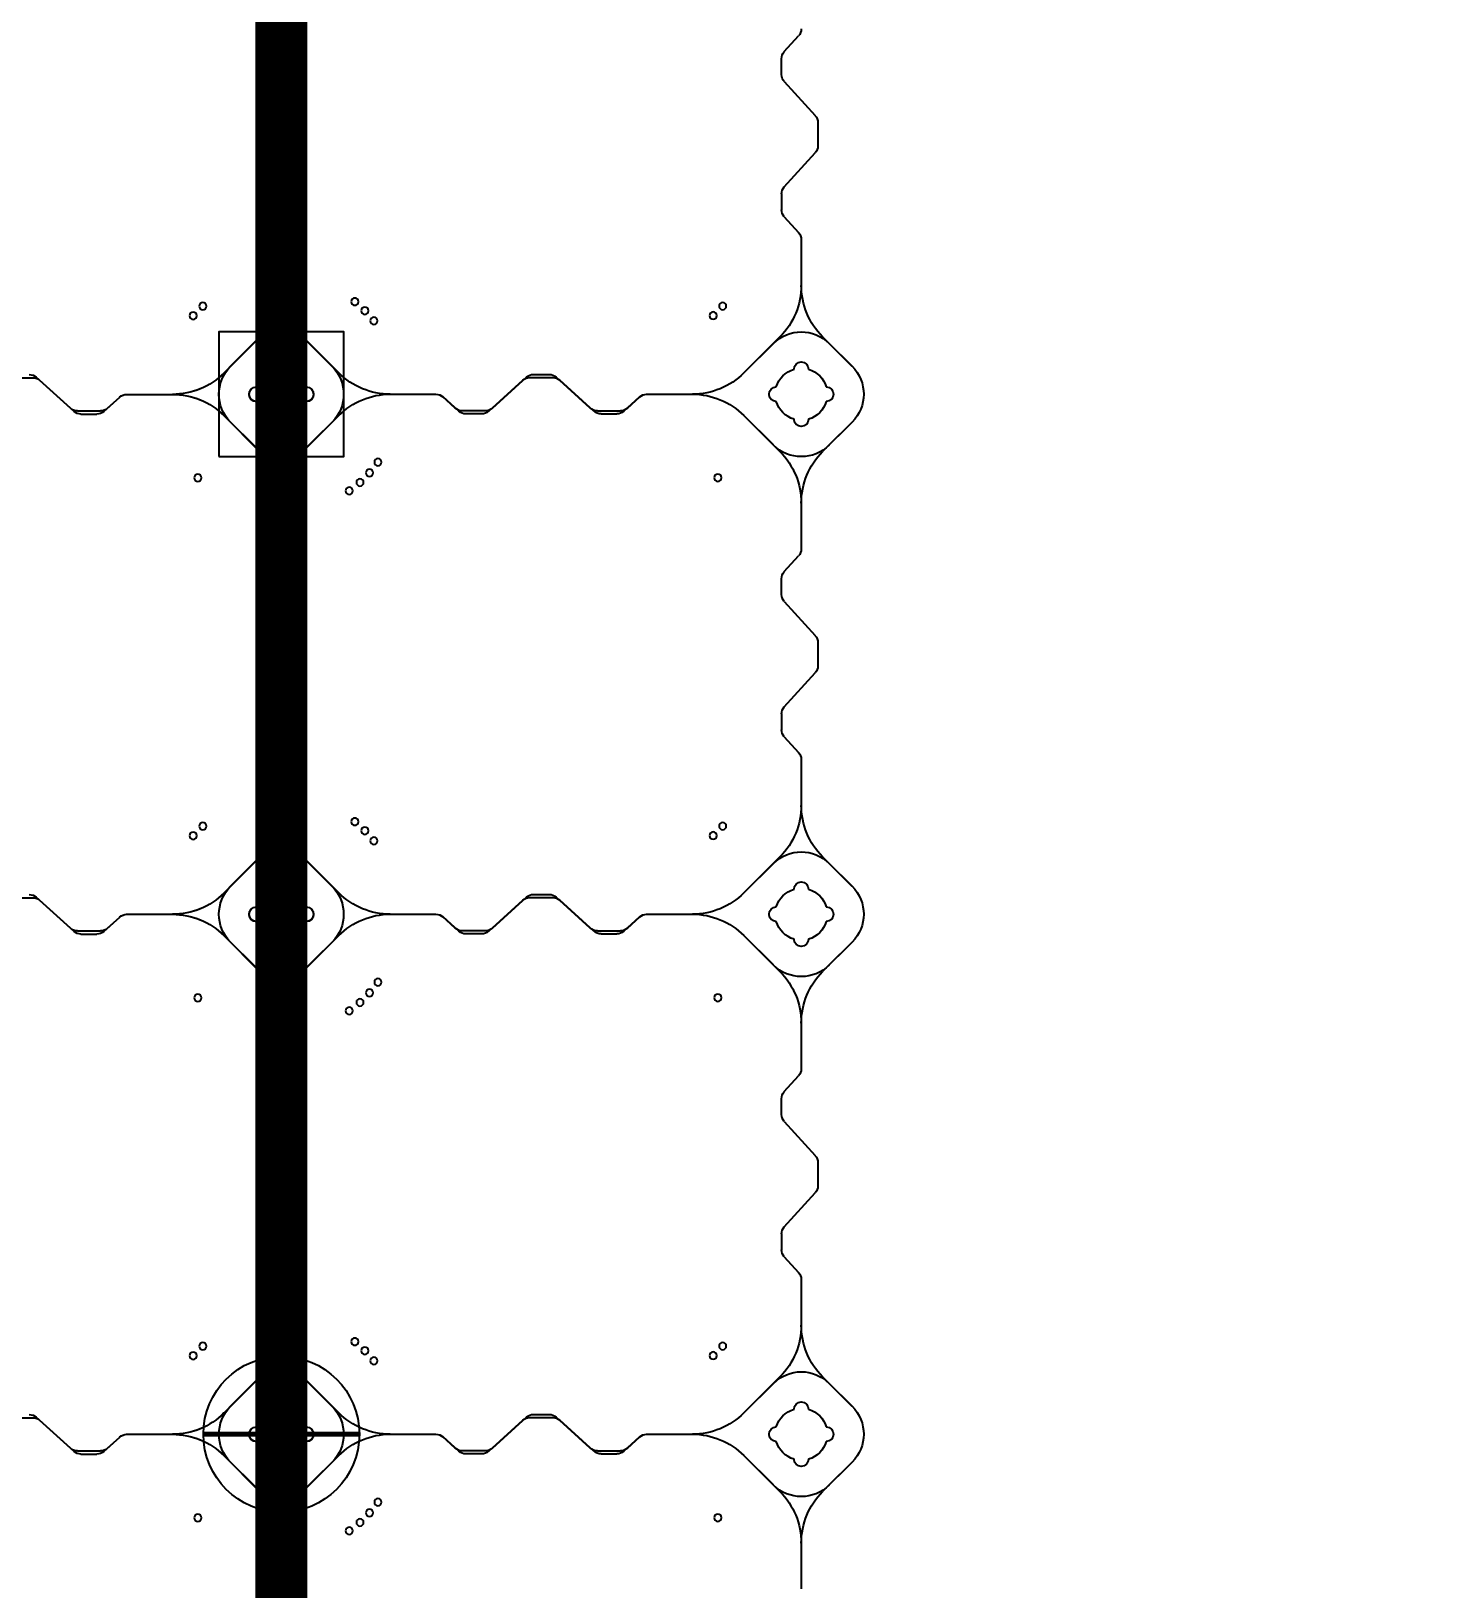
# Model space of a CAD drawing. Header units: millimetres. Extents: x -1612139 to -1260738, y 1141106 to 1536160.
# Drawn here: x -1323259 to -1321892, y 1264163 to 1265661 of the extents above; entities that cross this region are included whole.
import ezdxf

# ---------------------------------------------------------------- set-up
doc = ezdxf.new("R2010")
doc.units = ezdxf.units.MM
doc.header["$LTSCALE"] = 10
doc.layers.get('0').update_dxf_attribs({"linetype": 'CONTINUOUS'})
doc.layers.get('DEFPOINTS').update_dxf_attribs({"linetype": 'CONTINUOUS'})
doc.layers.add('W-FLOAT_BOWL浮筒', color=253, linetype='CONTINUOUS')
doc.styles.add('STANDARD_T3', font='simplex.shx', dxfattribs={"width": 0.7, "bigfont": 'gbcbig.shx'})
doc.dimstyles.new('W&&200', dxfattribs={"dimtxt": 700, "dimasz": 200, "dimexe": 500, "dimexo": 600, "dimgap": 200, "dimtad": 1, "dimdec": 0, "dimzin": 0, "dimdsep": 46, "dimtxsty": 'STANDARD_T3', "dimcen": 0.09, "dimclrd": 1, "dimclre": 1, "dimclrt": 7, "dimazin": 2, "dimtfac": 1, "dimtdec": 0, "dimtix": 1, "dimtmove": 2, "dimatfit": 3, "dimfxl": 100, "dimtolj": 1, "dimtzin": 0, "dimarcsym": 0})

# ---------------------------------------------------------------- blocks, each defined once
blk = doc.blocks.new('蓝色')
at = {"layer": 'W-FLOAT_BOWL浮筒', "color": 5}
for p, q in [((10006.3, -8394.9), (10006.3, -8350.9)), ((10006.3, -8394.9), (10006.3, -8351.1)), ((9951.1, -8479.1), (9985.8, -8444.4)), ((9957.5, -8472.8), (9985.8, -8444.5)), ((10061.6, -8479.1), (10026.8, -8444.4)), ((10055.2, -8472.8), (10026.8, -8444.5)), ((9979.5, -8450.8), (9951.2, -8479.1)), ((9957.5, -8472.7), (9979.4, -8450.8)), ((10033.2, -8450.8), (10055.2, -8472.7)), ((10033.2, -8450.8), (10061.5, -8479.1)), ((9803.5, -8486.2), (9770.7, -8516)), ((9807, -8483.2), (9774.2, -8513)), ((9810.2, -8483.6), (9832.5, -8483.6)), ((9813.7, -8480.6), (9829, -8480.6)), ((9835.7, -8483.2), (9850.9, -8497)), ((9839.2, -8486.2), (9851.1, -8497)), ((9857.6, -8499.6), (9901.6, -8499.6)), ((9857.8, -8499.6), (9901.6, -8499.6)), ((9745.2, -8515.6), (9767.5, -8515.6)), ((9985.8, -8554.9), (9951.1, -8520.1)), ((9979.5, -8548.4), (9951.2, -8520.1)), ((10026.8, -8554.9), (10061.6, -8520.1)), ((10033.2, -8548.4), (10061.5, -8520.1)), ((9979.4, -8548.4), (9957.5, -8526.5)), ((9957.5, -8526.5), (9985.8, -8554.8)), ((10055.2, -8526.5), (10026.8, -8554.8)), ((10055.2, -8526.5), (10033.2, -8548.4)), ((10006.3, -8648.4), (10006.3, -8604.2)), ((10006.3, -8648.2), (10006.3, -8604.2)), ((9989.9, -8670.3), (10003.7, -8655.1)), ((9992.9, -8666.8), (10003.7, -8654.9)), ((9987.3, -8692.3), (9987.3, -8677)), ((9990.3, -8695.8), (9990.3, -8673.5)), ((9989.9, -8699), (10019.7, -8731.8)), ((9992.9, -8702.5), (10022.7, -8735.3)), ((10022.3, -8760.8), (10022.3, -8738.5)), ((10025.3, -8757.3), (10025.3, -8742)), ((9989.9, -8800.3), (10019.7, -8767.5)), ((9992.9, -8796.8), (10022.7, -8764)), ((9987.3, -8807), (9987.3, -8822.3)), ((9990.3, -8803.5), (9990.3, -8825.8)), ((9989.9, -8829), (10003.7, -8844.2)), ((9992.9, -8832.5), (10003.7, -8844.4)), ((10006.3, -8894.9), (10006.3, -8850.9)), ((10006.3, -8894.9), (10006.3, -8851.1)), ((9951.1, -8979.1), (9985.8, -8944.4)), ((9979.5, -8950.8), (9951.2, -8979.1)), ((9957.5, -8972.8), (9985.8, -8944.5)), ((9957.5, -8972.7), (9979.4, -8950.8)), ((10061.6, -8979.1), (10026.8, -8944.4)), ((10055.2, -8972.8), (10026.8, -8944.5)), ((10033.2, -8950.8), (10055.2, -8972.7)), ((10033.2, -8950.8), (10061.5, -8979.1)), ((9803.5, -8986.2), (9770.7, -9016)), ((9807, -8983.2), (9774.2, -9013)), ((9810.2, -8983.6), (9832.5, -8983.6)), ((9813.7, -8980.6), (9829, -8980.6)), ((9835.7, -8983.2), (9850.9, -8997)), ((9839.2, -8986.2), (9851.1, -8997)), ((9857.6, -8999.6), (9901.6, -8999.6)), ((9857.8, -8999.6), (9901.6, -8999.6)), ((9745.2, -9015.6), (9767.5, -9015.6)), ((9985.8, -9054.9), (9951.1, -9020.1)), ((9979.5, -9048.4), (9951.2, -9020.1)), ((9979.4, -9048.4), (9957.5, -9026.5)), ((9957.5, -9026.5), (9985.8, -9054.8)), ((10026.8, -9054.9), (10061.6, -9020.1)), ((10055.2, -9026.5), (10026.8, -9054.8)), ((10033.2, -9048.4), (10061.5, -9020.1)), ((10055.2, -9026.5), (10033.2, -9048.4)), ((10006.3, -9148.4), (10006.3, -9104.2)), ((10006.3, -9148.2), (10006.3, -9104.2)), ((9989.9, -9170.3), (10003.7, -9155.1)), ((9992.9, -9166.8), (10003.7, -9154.9)), ((9987.3, -9192.3), (9987.3, -9177)), ((9990.3, -9195.8), (9990.3, -9173.5)), ((9989.9, -9199), (10019.7, -9231.8)), ((9992.9, -9202.5), (10022.7, -9235.3)), ((10022.3, -9260.8), (10022.3, -9238.5)), ((10025.3, -9257.3), (10025.3, -9242)), ((9989.9, -9300.3), (10019.7, -9267.5)), ((9992.9, -9296.8), (10022.7, -9264)), ((9987.3, -9307), (9987.3, -9322.3)), ((9990.3, -9303.5), (9990.3, -9325.8)), ((9989.9, -9329), (10003.7, -9344.2)), ((9992.9, -9332.5), (10003.7, -9344.4)), ((10006.3, -9394.9), (10006.3, -9350.9)), ((10006.3, -9394.9), (10006.3, -9351.1)), ((9951.1, -9479.1), (9985.8, -9444.4)), ((9979.5, -9450.8), (9951.2, -9479.1)), ((9957.5, -9472.8), (9985.8, -9444.5)), ((9957.5, -9472.7), (9979.4, -9450.8)), ((10061.6, -9479.1), (10026.8, -9444.4)), ((10055.2, -9472.8), (10026.8, -9444.5)), ((10033.2, -9450.8), (10055.2, -9472.7)), ((10033.2, -9450.8), (10061.5, -9479.1)), ((9813.7, -9480.6), (9829, -9480.6)), ((9803.5, -9486.2), (9770.7, -9516)), ((9807, -9483.2), (9774.2, -9513)), ((9810.2, -9483.6), (9832.5, -9483.6)), ((9835.7, -9483.2), (9850.9, -9497)), ((9839.2, -9486.2), (9851.1, -9497)), ((9857.6, -9499.6), (9901.6, -9499.6)), ((9857.8, -9499.6), (9901.6, -9499.6)), ((9745.2, -9515.6), (9767.5, -9515.6)), ((9985.8, -9554.9), (9951.1, -9520.1)), ((9979.5, -9548.4), (9951.2, -9520.1)), ((10026.8, -9554.9), (10061.6, -9520.1)), ((10033.2, -9548.4), (10061.5, -9520.1)), ((9979.4, -9548.4), (9957.5, -9526.5)), ((9957.5, -9526.5), (9985.8, -9554.8)), ((10055.2, -9526.5), (10026.8, -9554.8)), ((10055.2, -9526.5), (10033.2, -9548.4)), ((10006.3, -9648.4), (10006.3, -9604.2)), ((10006.3, -9648.2), (10006.3, -9604.2)), ((9989.9, -9670.3), (10003.7, -9655.1)), ((9992.9, -9666.8), (10003.7, -9654.9)), ((9990.3, -9695.8), (9990.3, -9673.5)), ((9987.3, -9692.3), (9987.3, -9677)), ((9989.9, -9699), (10019.7, -9731.8)), ((9992.9, -9702.5), (10022.7, -9735.3)), ((10022.3, -9760.8), (10022.3, -9738.5)), ((10025.3, -9757.3), (10025.3, -9742)), ((9992.9, -9796.8), (10022.7, -9764)), ((9989.9, -9800.3), (10019.7, -9767.5)), ((9987.3, -9807), (9987.3, -9822.3)), ((9990.3, -9803.5), (9990.3, -9825.8)), ((9989.9, -9829), (10003.7, -9844.2)), ((9992.9, -9832.5), (10003.7, -9844.4))]:
    blk.add_line(p, q, dxfattribs=at)
for centre in [(9926, -8419.3), (9921.6, -8575.2), (9930.8, -8584.4), (9926, -8919.3), (9921.6, -9075.2), (9930.8, -9084.4), (9926, -9419.3), (9921.6, -9575.2), (9930.8, -9584.4)]:
    blk.add_circle(centre, 3.5, dxfattribs=at)
for centre, radius, start, end in [((9996.3, -8351.1), 10, 0, 42.2737), ((9936.3, -8394.9), 70, 315, 0), ((9936.3, -8395), 70, 315, 0), ((10076.3, -8394.9), 70, 180, 225), ((10076.3, -8395), 70, 180, 225), ((10006.3, -8477.7), 38, 45, 135), ((10006.4, -8477.7), 38, 45, 135), ((9984.4, -8499.6), 38, 135, 225), ((9984.4, -8499.7), 38, 135, 225), ((10006.3, -8499.6), 25, 106.2602, 163.7398), ((10006.3, -8499.6), 25, 106.2602, 163.7398), ((10006.3, -8499.6), 25, 106.2602, 163.7398), ((10006.3, -8499.6), 25, 106.2602, 163.7398), ((10006.3, -8475.6), 7, 0, 180), ((10006.3, -8475.6), 7, 0, 180), ((10006.3, -8475.6), 7, 0, 180), ((10006.3, -8475.6), 7, 0, 180), ((10006.3, -8499.6), 25, 16.2602, 73.7398), ((10006.3, -8499.6), 25, 16.2602, 73.7398), ((10006.3, -8499.6), 25, 16.2602, 73.7398), ((10006.3, -8499.6), 25, 16.2602, 73.7398), ((10028.3, -8499.6), 38, 315, 45), ((10028.3, -8499.7), 38, 315, 45), ((9810.2, -8493.6), 10, 90, 132.2737), ((9813.7, -8490.6), 10, 90, 132.2737), ((9829, -8490.6), 10, 47.7263, 90), ((9832.5, -8493.6), 10, 47.7263, 90), ((9901.6, -8429.6), 70, 270, 315), ((9901.7, -8429.6), 70, 270, 315), ((9857.6, -8489.6), 10, 227.7263, 270), ((9857.8, -8489.6), 10, 227.7263, 270), ((9901.6, -8569.6), 70, 45, 90), ((9901.7, -8569.6), 70, 45, 90), ((9982.3, -8499.6), 7, 90, 270), ((9982.3, -8499.6), 7, 90, 270), ((9982.3, -8499.6), 7, 90, 270), ((9982.3, -8499.6), 7, 90, 270), ((10006.3, -8499.6), 25, 196.2602, 253.7398), ((10006.3, -8499.6), 25, 196.2602, 253.7398), ((10006.3, -8499.6), 25, 196.2602, 253.7398), ((10006.3, -8499.6), 25, 196.2602, 253.7398), ((10006.3, -8499.6), 25, 286.2602, 343.7398), ((10006.3, -8499.6), 25, 286.2602, 343.7398), ((10006.3, -8499.6), 25, 286.2602, 343.7398), ((10006.3, -8499.6), 25, 286.2602, 343.7398), ((10030.3, -8499.6), 7, 270, 90), ((10030.3, -8499.6), 7, 270, 90), ((10030.3, -8499.6), 7, 270, 90), ((10030.3, -8499.6), 7, 270, 90), ((9764, -8508.6), 10, 270, 312.2737), ((9767.5, -8505.6), 10, 270, 312.2737), ((10006.3, -8523.6), 7, 180, 0), ((10006.3, -8523.6), 7, 180, 0), ((10006.3, -8523.6), 7, 180, 0), ((10006.3, -8523.6), 7, 180, 0), ((10006.3, -8521.6), 38, 225, 315), ((10006.4, -8521.6), 38, 225, 315), ((9936.3, -8604.3), 70, 0, 45), ((9936.3, -8604.3), 70, 0, 45), ((10076.3, -8604.3), 70, 135, 180), ((10076.3, -8604.3), 70, 135, 180), ((9996.3, -8648.2), 10, 317.7263, 0), ((9996.3, -8648.4), 10, 317.7263, 0), ((9997.3, -8677), 10, 137.7263, 180), ((10000.3, -8673.5), 10, 137.7263, 180), ((9997.3, -8692.3), 10, 180, 222.2737), ((10000.3, -8695.8), 10, 180, 222.2737), ((10012.3, -8738.5), 10, 0, 42.2737), ((10015.3, -8742), 10, 0, 42.2737), ((10012.3, -8760.8), 10, 317.7263, 0), ((10015.3, -8757.3), 10, 317.7263, 0), ((9997.3, -8807), 10, 137.7263, 180), ((10000.3, -8803.5), 10, 137.7263, 180), ((9997.3, -8822.3), 10, 180, 222.2737), ((10000.3, -8825.8), 10, 180, 222.2737), ((9996.3, -8850.9), 10, 0, 42.2737), ((9996.3, -8851.1), 10, 0, 42.2737), ((9936.3, -8894.9), 70, 315, 0), ((9936.3, -8895), 70, 315, 0), ((10076.3, -8894.9), 70, 180, 225), ((10076.3, -8895), 70, 180, 225), ((10006.3, -8977.7), 38, 45, 135), ((10006.4, -8977.7), 38, 45, 135), ((10006.3, -8975.6), 7, 0, 180), ((10006.3, -8975.6), 7, 0, 180), ((10006.3, -8975.6), 7, 0, 180), ((10006.3, -8975.6), 7, 0, 180), ((9810.2, -8993.6), 10, 90, 132.2737), ((9813.7, -8990.6), 10, 90, 132.2737), ((9829, -8990.6), 10, 47.7263, 90), ((9832.5, -8993.6), 10, 47.7263, 90), ((9901.6, -8929.6), 70, 270, 315), ((9901.7, -8929.6), 70, 270, 315), ((9984.4, -8999.6), 38, 135, 225), ((9984.4, -8999.7), 38, 135, 225), ((10006.3, -8999.6), 25, 106.2602, 163.7398), ((10006.3, -8999.6), 25, 106.2602, 163.7398), ((10006.3, -8999.6), 25, 106.2602, 163.7398), ((10006.3, -8999.6), 25, 106.2602, 163.7398), ((10006.3, -8999.6), 25, 16.2602, 73.7398), ((10006.3, -8999.6), 25, 16.2602, 73.7398), ((10006.3, -8999.6), 25, 16.2602, 73.7398), ((10006.3, -8999.6), 25, 16.2602, 73.7398), ((10028.3, -8999.6), 38, 315, 45), ((10028.3, -8999.7), 38, 315, 45), ((9857.6, -8989.6), 10, 227.7263, 270), ((9857.8, -8989.6), 10, 227.7263, 270), ((9901.6, -9069.6), 70, 45, 90), ((9901.7, -9069.6), 70, 45, 90), ((9982.3, -8999.6), 7, 90, 270), ((9982.3, -8999.6), 7, 90, 270), ((9982.3, -8999.6), 7, 90, 270), ((9982.3, -8999.6), 7, 90, 270), ((10030.3, -8999.6), 7, 270, 90), ((10030.3, -8999.6), 7, 270, 90), ((10030.3, -8999.6), 7, 270, 90), ((10030.3, -8999.6), 7, 270, 90), ((9764, -9008.6), 10, 270, 312.2737), ((9767.5, -9005.6), 10, 270, 312.2737), ((10006.3, -8999.6), 25, 196.2602, 253.7398), ((10006.3, -8999.6), 25, 196.2602, 253.7398), ((10006.3, -8999.6), 25, 196.2602, 253.7398), ((10006.3, -8999.6), 25, 196.2602, 253.7398), ((10006.3, -8999.6), 25, 286.2602, 343.7398), ((10006.3, -8999.6), 25, 286.2602, 343.7398), ((10006.3, -8999.6), 25, 286.2602, 343.7398), ((10006.3, -8999.6), 25, 286.2602, 343.7398), ((10006.3, -9023.6), 7, 180, 0), ((10006.3, -9023.6), 7, 180, 0), ((10006.3, -9023.6), 7, 180, 0), ((10006.3, -9023.6), 7, 180, 0), ((10006.3, -9021.6), 38, 225, 315), ((10006.4, -9021.6), 38, 225, 315), ((9936.3, -9104.3), 70, 0, 45), ((9936.3, -9104.3), 70, 0, 45), ((10076.3, -9104.3), 70, 135, 180), ((10076.3, -9104.3), 70, 135, 180), ((9996.3, -9148.2), 10, 317.7263, 0), ((9996.3, -9148.4), 10, 317.7263, 0), ((9997.3, -9177), 10, 137.7263, 180), ((10000.3, -9173.5), 10, 137.7263, 180), ((9997.3, -9192.3), 10, 180, 222.2737), ((10000.3, -9195.8), 10, 180, 222.2737), ((10012.3, -9238.5), 10, 0, 42.2737), ((10015.3, -9242), 10, 0, 42.2737), ((10012.3, -9260.8), 10, 317.7263, 0), ((10015.3, -9257.3), 10, 317.7263, 0), ((9997.3, -9307), 10, 137.7263, 180), ((10000.3, -9303.5), 10, 137.7263, 180), ((9997.3, -9322.3), 10, 180, 222.2737), ((10000.3, -9325.8), 10, 180, 222.2737), ((9996.3, -9350.9), 10, 0, 42.2737), ((9996.3, -9351.1), 10, 0, 42.2737), ((9936.3, -9394.9), 70, 315, 0), ((9936.3, -9395), 70, 315, 0), ((10076.3, -9394.9), 70, 180, 225), ((10076.3, -9395), 70, 180, 225), ((10006.3, -9477.7), 38, 45, 135), ((10006.4, -9477.7), 38, 45, 135), ((9813.7, -9490.6), 10, 90, 132.2737), ((9829, -9490.6), 10, 47.7263, 90), ((9901.6, -9429.6), 70, 270, 315), ((9901.7, -9429.6), 70, 270, 315), ((9984.4, -9499.6), 38, 135, 225), ((9984.4, -9499.7), 38, 135, 225), ((10006.3, -9499.6), 25, 106.2602, 163.7398), ((10006.3, -9499.6), 25, 106.2602, 163.7398), ((10006.3, -9499.6), 25, 106.2602, 163.7398), ((10006.3, -9499.6), 25, 106.2602, 163.7398), ((10006.3, -9475.6), 7, 0, 180), ((10006.3, -9475.6), 7, 0, 180), ((10006.3, -9475.6), 7, 0, 180), ((10006.3, -9475.6), 7, 0, 180), ((10006.3, -9499.6), 25, 16.2602, 73.7398), ((10006.3, -9499.6), 25, 16.2602, 73.7398), ((10006.3, -9499.6), 25, 16.2602, 73.7398), ((10006.3, -9499.6), 25, 16.2602, 73.7398), ((10028.3, -9499.6), 38, 315, 45), ((10028.3, -9499.7), 38, 315, 45), ((9810.2, -9493.6), 10, 90, 132.2737), ((9832.5, -9493.6), 10, 47.7263, 90), ((9982.3, -9499.6), 7, 90, 270), ((9982.3, -9499.6), 7, 90, 270), ((9982.3, -9499.6), 7, 90, 270), ((9982.3, -9499.6), 7, 90, 270), ((10030.3, -9499.6), 7, 270, 90), ((10030.3, -9499.6), 7, 270, 90), ((10030.3, -9499.6), 7, 270, 90), ((10030.3, -9499.6), 7, 270, 90), ((9857.6, -9489.6), 10, 227.7263, 270), ((9857.8, -9489.6), 10, 227.7263, 270), ((9901.6, -9569.6), 70, 45, 90), ((9901.7, -9569.6), 70, 45, 90), ((10006.3, -9499.6), 25, 196.2602, 253.7398), ((10006.3, -9499.6), 25, 196.2602, 253.7398), ((10006.3, -9499.6), 25, 196.2602, 253.7398), ((10006.3, -9499.6), 25, 196.2602, 253.7398), ((10006.3, -9499.6), 25, 286.2602, 343.7398), ((10006.3, -9499.6), 25, 286.2602, 343.7398), ((10006.3, -9499.6), 25, 286.2602, 343.7398), ((10006.3, -9499.6), 25, 286.2602, 343.7398), ((9764, -9508.6), 10, 270, 312.2737), ((9767.5, -9505.6), 10, 270, 312.2737), ((10006.3, -9523.6), 7, 180, 0), ((10006.3, -9523.6), 7, 180, 0), ((10006.3, -9523.6), 7, 180, 0), ((10006.3, -9523.6), 7, 180, 0), ((10006.3, -9521.6), 38, 225, 315), ((10006.4, -9521.6), 38, 225, 315), ((9936.3, -9604.3), 70, 0, 45), ((9936.3, -9604.3), 70, 0, 45), ((10076.3, -9604.3), 70, 135, 180), ((10076.3, -9604.3), 70, 135, 180), ((9996.3, -9648.2), 10, 317.7263, 0), ((9996.3, -9648.4), 10, 317.7263, 0), ((9997.3, -9677), 10, 137.7263, 180), ((10000.3, -9673.5), 10, 137.7263, 180), ((9997.3, -9692.3), 10, 180, 222.2737), ((10000.3, -9695.8), 10, 180, 222.2737), ((10012.3, -9738.5), 10, 0, 42.2737), ((10015.3, -9742), 10, 0, 42.2737), ((10012.3, -9760.8), 10, 317.7263, 0), ((10015.3, -9757.3), 10, 317.7263, 0), ((9997.3, -9807), 10, 137.7263, 180), ((10000.3, -9803.5), 10, 137.7263, 180), ((9997.3, -9822.3), 10, 180, 222.2737), ((10000.3, -9825.8), 10, 180, 222.2737), ((9996.3, -9850.9), 10, 0, 42.2737), ((9996.3, -9851.1), 10, 0, 42.2737)]:
    blk.add_arc(centre, radius, start, end, dxfattribs=at)
blk = doc.blocks.new('橙色')
at = {"layer": 'W-FLOAT_BOWL浮筒', "color": 30}
for p, q in [((10500, -7895.3), (10500, -7851.5)), ((11000, -7895.3), (11000, -7851.3)), ((10451.2, -7973.2), (10479.5, -7944.8)), ((10451.2, -7973.1), (10473.1, -7951.2)), ((10555.2, -7979.5), (10520.5, -7944.8)), ((10526.8, -7951.2), (10555.2, -7979.5)), ((10944.8, -7979.5), (10979.5, -7944.8)), ((10973.2, -7951.2), (10944.8, -7979.5)), ((11048.8, -7973.2), (11020.5, -7944.8)), ((11026.9, -7951.2), (11048.8, -7973.1)), ((10692.6, -7981), (10677.4, -7981)), ((10807.4, -7981), (10822.6, -7981)), ((10667.1, -7986.6), (10655.3, -7997.4)), ((10670.6, -7983.6), (10655.5, -7997.4)), ((10696.1, -7984), (10673.9, -7984)), ((10699.4, -7983.6), (10732.1, -8013.4)), ((10702.9, -7986.6), (10735.6, -8016.4)), ((10797.1, -7986.6), (10764.4, -8016.4)), ((10800.6, -7983.6), (10767.9, -8013.4)), ((10803.9, -7984), (10826.1, -7984)), ((10829.4, -7983.6), (10844.5, -7997.4)), ((10832.9, -7986.6), (10844.7, -7997.4)), ((10604.6, -8000), (10648.7, -8000)), ((10604.6, -8000), (10648.5, -8000)), ((10851.3, -8000), (10895.3, -8000)), ((10851.5, -8000), (10895.3, -8000)), ((10451.2, -8026.8), (10479.5, -8055.2)), ((10473.1, -8048.8), (10451.2, -8026.9)), ((10520.5, -8055.2), (10555.2, -8020.5)), ((10526.8, -8048.8), (10555.2, -8020.5)), ((10738.9, -8016), (10761.1, -8016)), ((10742.4, -8019), (10757.6, -8019)), ((10973.2, -8048.8), (10944.8, -8020.5)), ((10979.5, -8055.2), (10944.8, -8020.5)), ((11048.8, -8026.8), (11020.5, -8055.2)), ((11048.8, -8026.9), (11026.9, -8048.8)), ((10500, -8148.5), (10500, -8104.6)), ((11000, -8148.7), (11000, -8104.6)), ((10486.6, -8167.1), (10497.4, -8155.3)), ((10983.6, -8170.6), (10997.4, -8155.5)), ((10484, -8196.1), (10484, -8173.9)), ((10981, -8192.6), (10981, -8177.4)), ((10486.6, -8202.9), (10516.4, -8235.6)), ((10983.6, -8199.4), (11013.4, -8232.1)), ((10519, -8257.6), (10519, -8242.4)), ((11016, -8261.1), (11016, -8238.9)), ((10486.6, -8297.1), (10516.4, -8264.4)), ((10983.6, -8300.6), (11013.4, -8267.9)), ((10484, -8303.9), (10484, -8326.1)), ((10981, -8307.4), (10981, -8322.6)), ((10486.6, -8332.9), (10497.4, -8344.7)), ((10983.6, -8329.4), (10997.4, -8344.5)), ((10500, -8395.3), (10500, -8351.5)), ((11000, -8395.3), (11000, -8351.3)), ((10451.2, -8473.2), (10479.5, -8444.8)), ((10555.2, -8479.5), (10520.5, -8444.8)), ((10944.8, -8479.5), (10979.5, -8444.8)), ((11048.8, -8473.2), (11020.5, -8444.8)), ((10451.2, -8473.1), (10473.1, -8451.2)), ((10526.8, -8451.2), (10555.2, -8479.5)), ((10973.2, -8451.2), (10944.8, -8479.5)), ((11026.9, -8451.2), (11048.8, -8473.1)), ((10667.1, -8486.6), (10655.3, -8497.4)), ((10670.6, -8483.6), (10655.5, -8497.4)), ((10696.1, -8484), (10673.9, -8484)), ((10692.6, -8481), (10677.4, -8481)), ((10699.4, -8483.6), (10732.1, -8513.4)), ((10702.9, -8486.6), (10735.6, -8516.4)), ((10797.1, -8486.6), (10764.4, -8516.4)), ((10800.6, -8483.6), (10767.9, -8513.4)), ((10803.9, -8484), (10826.1, -8484)), ((10807.4, -8481), (10822.6, -8481)), ((10829.4, -8483.6), (10844.5, -8497.4)), ((10832.9, -8486.6), (10844.7, -8497.4)), ((10604.6, -8500), (10648.7, -8500)), ((10604.6, -8500), (10648.5, -8500)), ((10851.3, -8500), (10895.3, -8500)), ((10851.5, -8500), (10895.3, -8500)), ((10520.5, -8555.2), (10555.2, -8520.5)), ((10526.8, -8548.8), (10555.2, -8520.5)), ((10738.9, -8516), (10761.1, -8516)), ((10742.4, -8519), (10757.6, -8519)), ((10973.2, -8548.8), (10944.8, -8520.5)), ((10979.5, -8555.2), (10944.8, -8520.5)), ((10451.2, -8526.8), (10479.5, -8555.2)), ((10473.1, -8548.8), (10451.2, -8526.9)), ((11048.8, -8526.8), (11020.5, -8555.2)), ((11048.8, -8526.9), (11026.9, -8548.8)), ((10500, -8648.5), (10500, -8604.6)), ((11000, -8648.7), (11000, -8604.6)), ((10486.6, -8667.1), (10497.4, -8655.3)), ((10983.6, -8670.6), (10997.4, -8655.5)), ((10484, -8696.1), (10484, -8673.9)), ((10981, -8692.6), (10981, -8677.4)), ((10983.6, -8699.4), (11013.4, -8732.1)), ((10486.6, -8702.9), (10516.4, -8735.6)), ((10519, -8757.6), (10519, -8742.4)), ((11016, -8761.1), (11016, -8738.9)), ((10486.6, -8797.1), (10516.4, -8764.4)), ((10983.6, -8800.6), (11013.4, -8767.9)), ((10484, -8803.9), (10484, -8826.1)), ((10981, -8807.4), (10981, -8822.6)), ((10486.6, -8832.9), (10497.4, -8844.7)), ((10983.6, -8829.4), (10997.4, -8844.5)), ((10500, -8895.3), (10500, -8851.5)), ((11000, -8895.3), (11000, -8851.3)), ((10451.2, -8973.2), (10479.5, -8944.8)), ((10451.2, -8973.1), (10473.1, -8951.2)), ((10555.2, -8979.5), (10520.5, -8944.8)), ((10526.8, -8951.2), (10555.2, -8979.5)), ((10944.8, -8979.5), (10979.5, -8944.8)), ((10973.2, -8951.2), (10944.8, -8979.5)), ((11048.8, -8973.2), (11020.5, -8944.8)), ((11026.9, -8951.2), (11048.8, -8973.1)), ((10667.1, -8986.6), (10655.3, -8997.4)), ((10670.6, -8983.6), (10655.5, -8997.4)), ((10696.1, -8984), (10673.9, -8984)), ((10692.6, -8981), (10677.4, -8981)), ((10699.4, -8983.6), (10732.1, -9013.4)), ((10702.9, -8986.6), (10735.6, -9016.4)), ((10797.1, -8986.6), (10764.4, -9016.4)), ((10800.6, -8983.6), (10767.9, -9013.4)), ((10803.9, -8984), (10826.1, -8984)), ((10807.4, -8981), (10822.6, -8981)), ((10829.4, -8983.6), (10844.5, -8997.4)), ((10832.9, -8986.6), (10844.7, -8997.4)), ((10604.6, -9000), (10648.7, -9000)), ((10604.6, -9000), (10648.5, -9000)), ((10851.3, -9000), (10895.3, -9000)), ((10851.5, -9000), (10895.3, -9000)), ((10738.9, -9016), (10761.1, -9016)), ((10451.2, -9026.8), (10479.5, -9055.2)), ((10473.1, -9048.8), (10451.2, -9026.9)), ((10520.5, -9055.2), (10555.2, -9020.5)), ((10526.8, -9048.8), (10555.2, -9020.5)), ((10742.4, -9019), (10757.6, -9019)), ((10973.2, -9048.8), (10944.8, -9020.5)), ((10979.5, -9055.2), (10944.8, -9020.5)), ((11048.8, -9026.8), (11020.5, -9055.2)), ((11048.8, -9026.9), (11026.9, -9048.8)), ((10500, -9148.5), (10500, -9104.6)), ((11000, -9148.7), (11000, -9104.6)), ((10486.6, -9167.1), (10497.4, -9155.3)), ((10983.6, -9170.6), (10997.4, -9155.5)), ((10484, -9196.1), (10484, -9173.9)), ((10981, -9192.6), (10981, -9177.4)), ((10486.6, -9202.9), (10516.4, -9235.6)), ((10983.6, -9199.4), (11013.4, -9232.1)), ((11016, -9261.1), (11016, -9238.9)), ((10519, -9257.6), (10519, -9242.4)), ((10486.6, -9297.1), (10516.4, -9264.4)), ((10983.6, -9300.6), (11013.4, -9267.9)), ((10484, -9303.9), (10484, -9326.1)), ((10981, -9307.4), (10981, -9322.6)), ((10983.6, -9329.4), (10997.4, -9344.5)), ((10486.6, -9332.9), (10497.4, -9344.7))]:
    blk.add_line(p, q, dxfattribs=at)
for centre in [(10565.3, -7907.1), (10575.6, -7915.2), (10584.8, -7924.4), (10919.7, -7919.7), (10592.9, -7934.7), (10589, -8070.6), (10915.2, -8075.6), (10570.6, -8089), (10580.3, -8080.3), (10924.4, -8084.8), (10565.3, -8407.1), (10575.6, -8415.2), (10919.7, -8419.7), (10584.8, -8424.4), (10592.9, -8434.7), (10589, -8570.6), (10580.3, -8580.3), (10915.2, -8575.6), (10924.4, -8584.8), (10570.6, -8589), (10565.3, -8907.1), (10575.6, -8915.2), (10584.8, -8924.4), (10919.7, -8919.7), (10592.9, -8934.7), (10589, -9070.6), (10915.2, -9075.6), (10570.6, -9089), (10580.3, -9080.3), (10924.4, -9084.8)]:
    blk.add_circle(centre, 3.5, dxfattribs=at)
for centre, radius, start, end in [((10490, -7851.5), 10, 0, 42.2737), ((10430, -7895.3), 70, 315, 0), ((10570, -7895.3), 70, 180, 225), ((10930, -7895.3), 70, 315, 0), ((11070, -7895.3), 70, 180, 225), ((10500, -7978), 38, 45, 135), ((11000, -7978), 38, 45, 135), ((10478, -8000), 38, 135, 225), ((10478, -8000), 38, 135, 225), ((10500, -8000), 25, 106.2602, 163.7398), ((10500, -8000), 25, 106.2602, 163.7398), ((10500, -7976), 7, 0, 180), ((10500, -7976), 7, 0, 180), ((10500, -8000), 25, 16.2602, 73.7398), ((10500, -8000), 25, 16.2602, 73.7398), ((10604.7, -7930), 70, 225, 270), ((10604.7, -7930), 70, 225, 270), ((10677.4, -7991), 10, 90, 132.2737), ((10692.6, -7991), 10, 47.7263, 90), ((10807.4, -7991), 10, 90, 132.2737), ((10822.6, -7991), 10, 47.7263, 90), ((10895.3, -7930), 70, 270, 315), ((10895.3, -7930), 70, 270, 315), ((11000, -8000), 25, 106.2602, 163.7398), ((11000, -8000), 25, 106.2602, 163.7398), ((11000, -7976), 7, 0, 180), ((11000, -7976), 7, 0, 180), ((11000, -8000), 25, 16.2602, 73.7398), ((11000, -8000), 25, 16.2602, 73.7398), ((11022, -8000), 38, 315, 45), ((11022, -8000), 38, 315, 45), ((10476, -8000), 7, 90, 270), ((10476, -8000), 7, 90, 270), ((10524, -8000), 7, 270, 90), ((10524, -8000), 7, 270, 90), ((10648.5, -7990), 10, 270, 312.2737), ((10648.7, -7990), 10, 270, 312.2737), ((10673.9, -7994), 10, 90, 132.2737), ((10696.1, -7994), 10, 47.7263, 90), ((10803.9, -7994), 10, 90, 132.2737), ((10826.1, -7994), 10, 47.7263, 90), ((10851.3, -7990), 10, 227.7263, 270), ((10851.5, -7990), 10, 227.7263, 270), ((10976, -8000), 7, 90, 270), ((10976, -8000), 7, 90, 270), ((11024, -8000), 7, 270, 90), ((11024, -8000), 7, 270, 90), ((10500, -8000), 25, 196.2602, 253.7398), ((10500, -8000), 25, 196.2602, 253.7398), ((10500, -8000), 25, 286.2602, 343.7398), ((10500, -8000), 25, 286.2602, 343.7398), ((10604.7, -8070), 70, 90, 135), ((10604.7, -8070), 70, 90, 135), ((10895.3, -8070), 70, 45, 90), ((10895.3, -8070), 70, 45, 90), ((11000, -8000), 25, 196.2602, 253.7398), ((11000, -8000), 25, 196.2602, 253.7398), ((11000, -8000), 25, 286.2602, 343.7398), ((11000, -8000), 25, 286.2602, 343.7398), ((10500, -8024), 7, 180, 0), ((10500, -8024), 7, 180, 0), ((10738.9, -8006), 10, 227.7263, 270), ((10742.4, -8009), 10, 227.7263, 270), ((10757.6, -8009), 10, 270, 312.2737), ((10761.1, -8006), 10, 270, 312.2737), ((11000, -8024), 7, 180, 0), ((11000, -8024), 7, 180, 0), ((10500, -8022), 38, 225, 315), ((10430, -8104.7), 70, 0, 45), ((10570, -8104.7), 70, 135, 180), ((11000, -8022), 38, 225, 315), ((10930, -8104.7), 70, 0, 45), ((11070, -8104.7), 70, 135, 180), ((10490, -8148.5), 10, 317.7263, 0), ((10990, -8148.7), 10, 317.7263, 0), ((10494, -8173.9), 10, 137.7263, 180), ((10991, -8177.4), 10, 137.7263, 180), ((10991, -8192.6), 10, 180, 222.2737), ((10494, -8196.1), 10, 180, 222.2737), ((10509, -8242.4), 10, 0, 42.2737), ((11006, -8238.9), 10, 0, 42.2737), ((10509, -8257.6), 10, 317.7263, 0), ((11006, -8261.1), 10, 317.7263, 0), ((10494, -8303.9), 10, 137.7263, 180), ((10991, -8307.4), 10, 137.7263, 180), ((10494, -8326.1), 10, 180, 222.2737), ((10991, -8322.6), 10, 180, 222.2737), ((10490, -8351.5), 10, 0, 42.2737), ((10990, -8351.3), 10, 0, 42.2737), ((10430, -8395.3), 70, 315, 0), ((10570, -8395.3), 70, 180, 225), ((10930, -8395.3), 70, 315, 0), ((11070, -8395.3), 70, 180, 225), ((10500, -8478), 38, 45, 135), ((11000, -8478), 38, 45, 135), ((10478, -8500), 38, 135, 225), ((10478, -8500), 38, 135, 225), ((10500, -8500), 25, 106.2602, 163.7398), ((10500, -8500), 25, 106.2602, 163.7398), ((10500, -8476), 7, 0, 180), ((10500, -8476), 7, 0, 180), ((10500, -8500), 25, 16.2602, 73.7398), ((10500, -8500), 25, 16.2602, 73.7398), ((11000, -8500), 25, 106.2602, 163.7398), ((11000, -8500), 25, 106.2602, 163.7398), ((11000, -8476), 7, 0, 180), ((11000, -8476), 7, 0, 180), ((11000, -8500), 25, 16.2602, 73.7398), ((11000, -8500), 25, 16.2602, 73.7398), ((11022, -8500), 38, 315, 45), ((11022, -8500), 38, 315, 45), ((10604.7, -8430), 70, 225, 270), ((10604.7, -8430), 70, 225, 270), ((10673.9, -8494), 10, 90, 132.2737), ((10677.4, -8491), 10, 90, 132.2737), ((10692.6, -8491), 10, 47.7263, 90), ((10696.1, -8494), 10, 47.7263, 90), ((10803.9, -8494), 10, 90, 132.2737), ((10807.4, -8491), 10, 90, 132.2737), ((10822.6, -8491), 10, 47.7263, 90), ((10826.1, -8494), 10, 47.7263, 90), ((10895.3, -8430), 70, 270, 315), ((10895.3, -8430), 70, 270, 315), ((10476, -8500), 7, 90, 270), ((10476, -8500), 7, 90, 270), ((10500, -8500), 25, 196.2602, 253.7398), ((10500, -8500), 25, 196.2602, 253.7398), ((10500, -8500), 25, 286.2602, 343.7398), ((10500, -8500), 25, 286.2602, 343.7398), ((10524, -8500), 7, 270, 90), ((10524, -8500), 7, 270, 90), ((10604.7, -8570), 70, 90, 135), ((10604.7, -8570), 70, 90, 135), ((10648.5, -8490), 10, 270, 312.2737), ((10648.7, -8490), 10, 270, 312.2737), ((10851.3, -8490), 10, 227.7263, 270), ((10851.5, -8490), 10, 227.7263, 270), ((10895.3, -8570), 70, 45, 90), ((10895.3, -8570), 70, 45, 90), ((10976, -8500), 7, 90, 270), ((10976, -8500), 7, 90, 270), ((11000, -8500), 25, 196.2602, 253.7398), ((11000, -8500), 25, 196.2602, 253.7398), ((11000, -8500), 25, 286.2602, 343.7398), ((11000, -8500), 25, 286.2602, 343.7398), ((11024, -8500), 7, 270, 90), ((11024, -8500), 7, 270, 90), ((10738.9, -8506), 10, 227.7263, 270), ((10742.4, -8509), 10, 227.7263, 270), ((10757.6, -8509), 10, 270, 312.2737), ((10761.1, -8506), 10, 270, 312.2737), ((10500, -8524), 7, 180, 0), ((10500, -8524), 7, 180, 0), ((11000, -8524), 7, 180, 0), ((11000, -8524), 7, 180, 0), ((10500, -8522), 38, 225, 315), ((11000, -8522), 38, 225, 315), ((10430, -8604.7), 70, 0, 45), ((10570, -8604.7), 70, 135, 180), ((10930, -8604.7), 70, 0, 45), ((11070, -8604.7), 70, 135, 180), ((10490, -8648.5), 10, 317.7263, 0), ((10990, -8648.7), 10, 317.7263, 0), ((10494, -8673.9), 10, 137.7263, 180), ((10991, -8677.4), 10, 137.7263, 180), ((10494, -8696.1), 10, 180, 222.2737), ((10991, -8692.6), 10, 180, 222.2737), ((11006, -8738.9), 10, 0, 42.2737), ((10509, -8742.4), 10, 0, 42.2737), ((10509, -8757.6), 10, 317.7263, 0), ((11006, -8761.1), 10, 317.7263, 0), ((10494, -8803.9), 10, 137.7263, 180), ((10991, -8807.4), 10, 137.7263, 180), ((10494, -8826.1), 10, 180, 222.2737), ((10991, -8822.6), 10, 180, 222.2737), ((10490, -8851.5), 10, 0, 42.2737), ((10990, -8851.3), 10, 0, 42.2737), ((10430, -8895.3), 70, 315, 0), ((10570, -8895.3), 70, 180, 225), ((10930, -8895.3), 70, 315, 0), ((11070, -8895.3), 70, 180, 225), ((10500, -8978), 38, 45, 135), ((11000, -8978), 38, 45, 135), ((10500, -8976), 7, 0, 180), ((10500, -8976), 7, 0, 180), ((11000, -8976), 7, 0, 180), ((11000, -8976), 7, 0, 180), ((10478, -9000), 38, 135, 225), ((10478, -9000), 38, 135, 225), ((10500, -9000), 25, 106.2602, 163.7398), ((10500, -9000), 25, 106.2602, 163.7398), ((10500, -9000), 25, 16.2602, 73.7398), ((10500, -9000), 25, 16.2602, 73.7398), ((10604.7, -8930), 70, 225, 270), ((10604.7, -8930), 70, 225, 270), ((10673.9, -8994), 10, 90, 132.2737), ((10677.4, -8991), 10, 90, 132.2737), ((10692.6, -8991), 10, 47.7263, 90), ((10696.1, -8994), 10, 47.7263, 90), ((10803.9, -8994), 10, 90, 132.2737), ((10807.4, -8991), 10, 90, 132.2737), ((10822.6, -8991), 10, 47.7263, 90), ((10826.1, -8994), 10, 47.7263, 90), ((10895.3, -8930), 70, 270, 315), ((10895.3, -8930), 70, 270, 315), ((11000, -9000), 25, 106.2602, 163.7398), ((11000, -9000), 25, 106.2602, 163.7398), ((11000, -9000), 25, 16.2602, 73.7398), ((11000, -9000), 25, 16.2602, 73.7398), ((11022, -9000), 38, 315, 45), ((11022, -9000), 38, 315, 45), ((10476, -9000), 7, 90, 270), ((10476, -9000), 7, 90, 270), ((10524, -9000), 7, 270, 90), ((10524, -9000), 7, 270, 90), ((10604.7, -9070), 70, 90, 135), ((10604.7, -9070), 70, 90, 135), ((10648.5, -8990), 10, 270, 312.2737), ((10648.7, -8990), 10, 270, 312.2737), ((10851.3, -8990), 10, 227.7263, 270), ((10851.5, -8990), 10, 227.7263, 270), ((10895.3, -9070), 70, 45, 90), ((10895.3, -9070), 70, 45, 90), ((10976, -9000), 7, 90, 270), ((10976, -9000), 7, 90, 270), ((11024, -9000), 7, 270, 90), ((11024, -9000), 7, 270, 90), ((10500, -9000), 25, 196.2602, 253.7398), ((10500, -9000), 25, 196.2602, 253.7398), ((10500, -9000), 25, 286.2602, 343.7398), ((10500, -9000), 25, 286.2602, 343.7398), ((10738.9, -9006), 10, 227.7263, 270), ((10742.4, -9009), 10, 227.7263, 270), ((10757.6, -9009), 10, 270, 312.2737), ((10761.1, -9006), 10, 270, 312.2737), ((11000, -9000), 25, 196.2602, 253.7398), ((11000, -9000), 25, 196.2602, 253.7398), ((11000, -9000), 25, 286.2602, 343.7398), ((11000, -9000), 25, 286.2602, 343.7398), ((10500, -9024), 7, 180, 0), ((10500, -9024), 7, 180, 0), ((11000, -9024), 7, 180, 0), ((11000, -9024), 7, 180, 0), ((10500, -9022), 38, 225, 315), ((10430, -9104.7), 70, 0, 45), ((10570, -9104.7), 70, 135, 180), ((11000, -9022), 38, 225, 315), ((10930, -9104.7), 70, 0, 45), ((11070, -9104.7), 70, 135, 180), ((10490, -9148.5), 10, 317.7263, 0), ((10990, -9148.7), 10, 317.7263, 0), ((10494, -9173.9), 10, 137.7263, 180), ((10991, -9177.4), 10, 137.7263, 180), ((10494, -9196.1), 10, 180, 222.2737), ((10991, -9192.6), 10, 180, 222.2737), ((10509, -9242.4), 10, 0, 42.2737), ((11006, -9238.9), 10, 0, 42.2737), ((10509, -9257.6), 10, 317.7263, 0), ((11006, -9261.1), 10, 317.7263, 0), ((10494, -9303.9), 10, 137.7263, 180), ((10991, -9307.4), 10, 137.7263, 180), ((10494, -9326.1), 10, 180, 222.2737), ((10991, -9322.6), 10, 180, 222.2737), ((10490, -9351.5), 10, 0, 42.2737), ((10990, -9351.3), 10, 0, 42.2737)]:
    blk.add_arc(centre, radius, start, end, dxfattribs=at)
blk = doc.blocks.new('*D183')
at = {"color": 1, "lineweight": -2, "transparency": 16777216}
for p, q in [((-1333518.8, 1271320.9), (-1333518.8, 1271920.9)), ((-1311518.8, 1271320.9), (-1311518.8, 1271920.9)), ((-1333318.8, 1271420.9), (-1311718.8, 1271420.9))]:
    blk.add_line(p, q, dxfattribs=at)
at = {"color": 1, "transparency": 16777216}
for points in [[(-1333318.8, 1271454.3), (-1333318.8, 1271387.6), (-1333518.8, 1271420.9)], [(-1311718.8, 1271454.3), (-1311718.8, 1271387.6), (-1311518.8, 1271420.9)]]:
    blk.add_solid(points, dxfattribs=at)
at = {"layer": 'DEFPOINTS', "color": 0, "transparency": 16777216}
for p in [(-1311518.8, 1271420.9), (-1333518.8, 1256311.5), (-1311518.8, 1253811.5)]:
    blk.add_point(p, dxfattribs=at)
at = {"color": 7, "transparency": 16777216, "insert": (-1321828.2, 1271970.9), "char_height": 700, "attachment_point": 5, "style": 'STANDARD_T3'}
blk.add_mtext('\\A1;22000', dxfattribs=at)
blk = doc.blocks.new('LGZ')
at = {"color": 6}
blk.add_lwpolyline([(-60, -60), (60, -60), (60, 60), (-60, 60)], close=True, dxfattribs=at)
blk = doc.blocks.new('系船栓1')
at = {"color": 2, "const_width": 5}
blk.add_lwpolyline([(75, 0), (-75, 0)], dxfattribs=at)
blk.add_circle((0, 0), 75)

msp = doc.modelspace()

# ---------------------------------------------------------------- linework, layer by layer
at = {"color": 6, "const_width": 50}
msp.add_lwpolyline([(-1333018.8, 1255811.5), (-1324018.8, 1255811.5), (-1324018.8, 1267811.5), (-1323018.8, 1267811.5), (-1323018.8, 1255811.5), (-1313018.8, 1255811.5), (-1313018.8, 1267811.5), (-1312018.8, 1267811.5), (-1312018.8, 1253811.5)], dxfattribs=at)

# ---------------------------------------------------------------- block references
at = {"xscale": -1, "rotation": 180}
for name, p in [('橙色', (-1333518.8, 1256311.5)), ('蓝色', (-1333025.2, 1255811.8))]:
    msp.add_blockref(name, p, dxfattribs=at)
for name, p in [('LGZ', (-1323018.8, 1265311.5)), ('系船栓1', (-1323018.8, 1264311.5))]:
    msp.add_blockref(name, p)

# ---------------------------------------------------------------- dimensions: what is measured, and where the dimension line sits
dim = msp.add_linear_dim(base=(-1311518.8, 1271420.9), p1=(-1333518.8, 1256311.5), p2=(-1311518.8, 1253811.5), dimstyle='W&&200', override={"dimfxlon": 1})
dim.commit()
dim.dimension.update_dxf_attribs({"geometry": '*D183', "text_midpoint": (-1321828.2, 1271970.9), "dimtype": 160})

doc.saveas('drawing.dxf')
